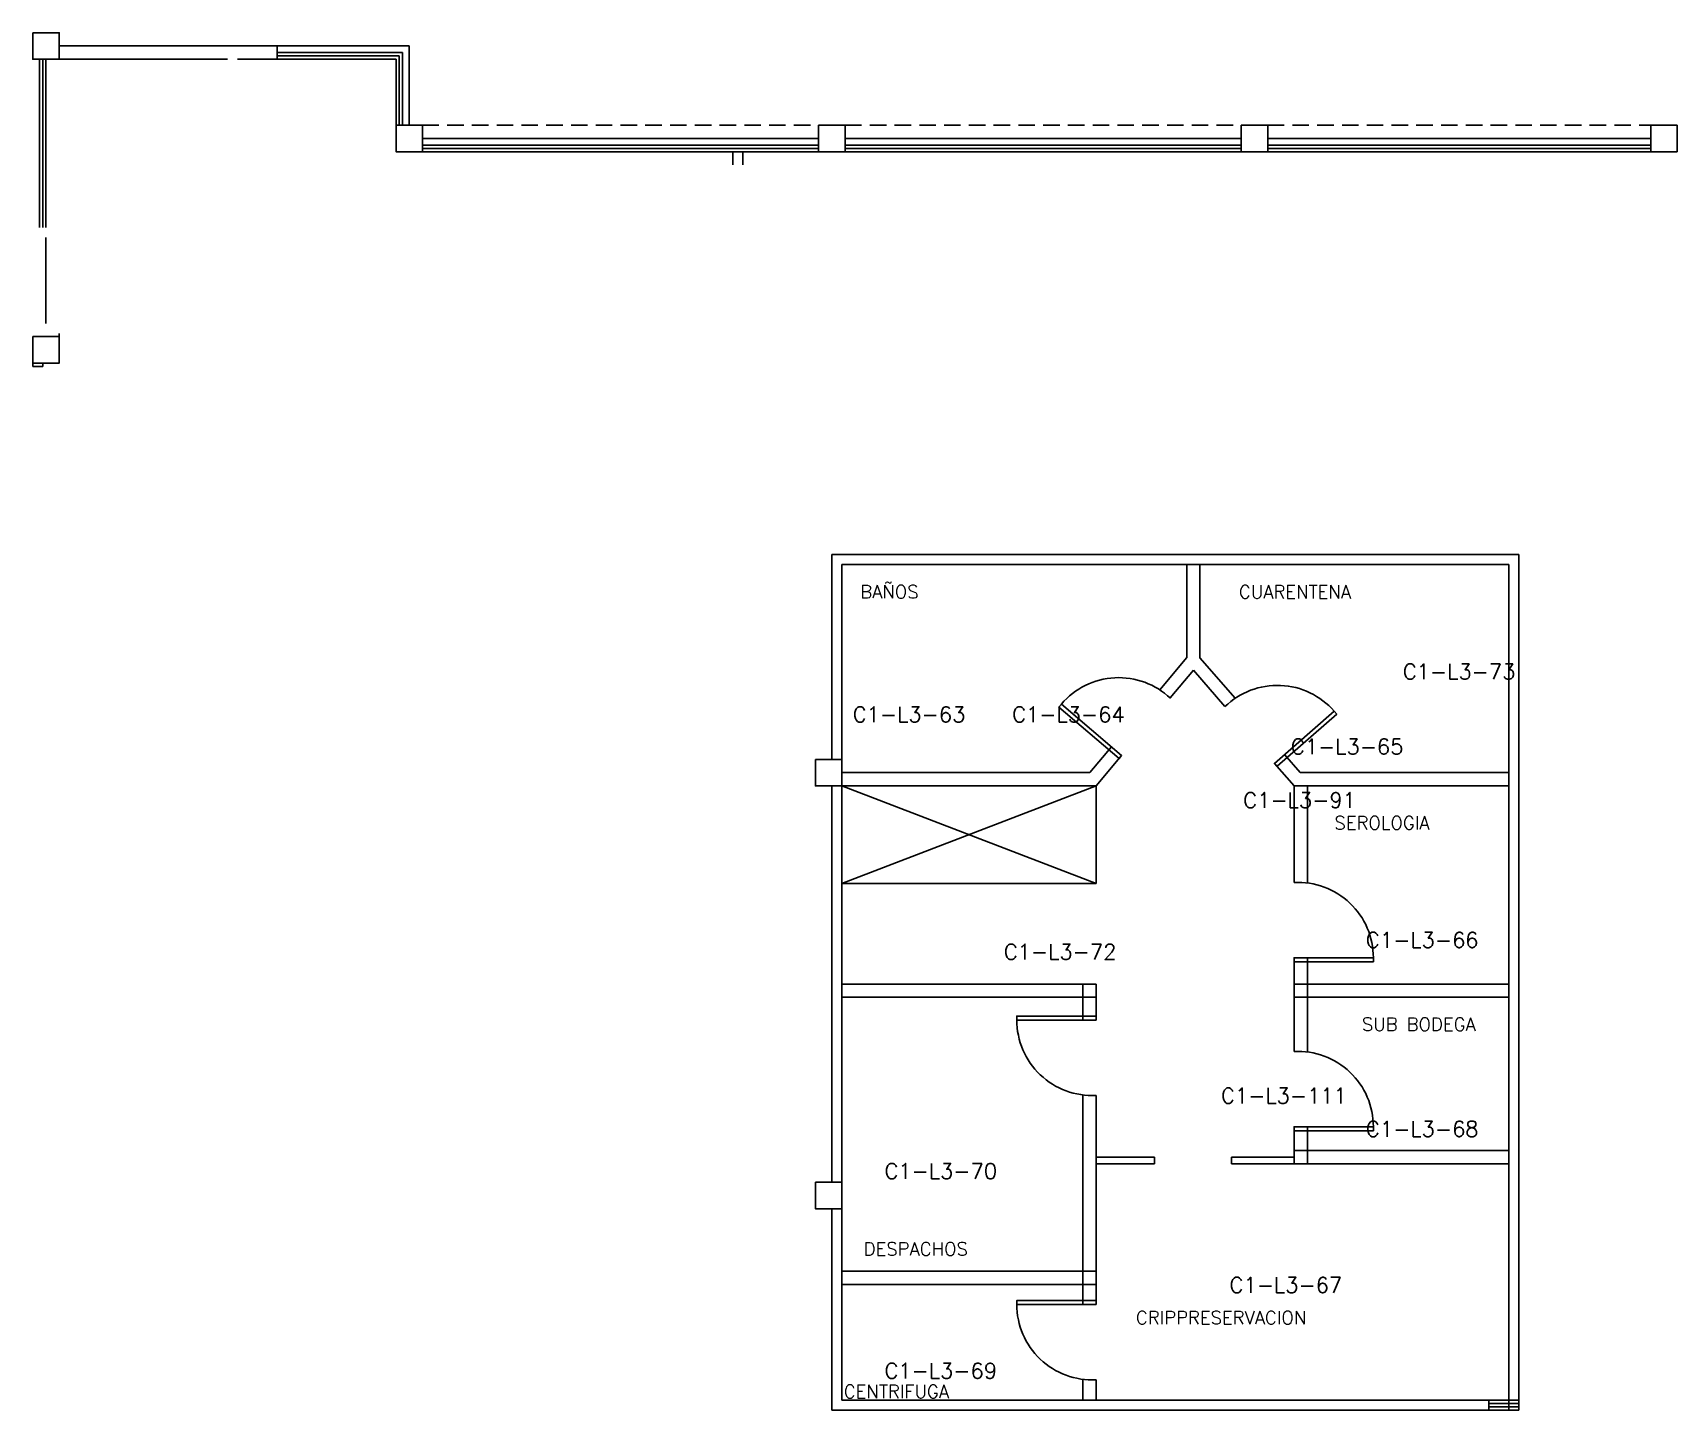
# Model space of a CAD drawing. Header units: metres. Extents: x 51 to 18146, y -212 to 18074.
# Drawn here: x 3149.57 to 3174.4, y 2268.47 to 2289.32 of the extents above; entities that cross this region are included whole.
import ezdxf

# ---------------------------------------------------------------- set-up
doc = ezdxf.new("R2010")
doc.units = ezdxf.units.M
doc.linetypes.add('HIDDEN', pattern=[0.375, 0.25, -0.125])
doc.layers.get('0').update_dxf_attribs({"color": 250})
for name, color, linetype in [('AY', 1, 'Continuous'), ('COL', 2, 'Continuous'), ('NO', 250, 'Continuous'), ('PA', 7, 'Continuous'), ('PU', 1, 'Continuous'), ('VE', 5, 'Continuous')]:
    doc.layers.add(name, color=color, linetype=linetype)
doc.layers.get('0').freeze()
doc.styles.add('ROMANS', font='romans', dxfattribs={"height": 0.13})

# ---------------------------------------------------------------- blocks, each defined once
blk = doc.blocks.new('-COL40-')
at = {"color": 0}
blk.add_lwpolyline([(-0.2, 0.2), (-0.2, -0.2), (0.2, -0.2), (0.2, 0.2)], close=True, dxfattribs=at)
blk = doc.blocks.new('P-IZ')
at = {"color": 0}
blk.add_lwpolyline([(0.05, 1), (0.05, 0), (0, 0), (0, 1), (0.05, 1, -0.429311), (1, 0, -3.280951)], format="xyb", dxfattribs=at)
blk = doc.blocks.new('PISO 1')
at = {"layer": 'AY', "color": 15, "linetype": 'HIDDEN'}
for p, q in [((144.244, 380.51), (150.244, 380.51)), ((144.244, 380.51), (150.244, 380.51)), ((150.644, 380.51), (156.644, 380.51)), ((150.644, 380.51), (156.644, 380.51)), ((157.044, 380.51), (163.094, 380.51))]:
    blk.add_line(p, q, dxfattribs=at)
at = {"layer": 'NO'}
for p, q in [((155.818, 373.86), (155.818, 372.451)), ((156.018, 372.449), (156.018, 373.86)), ((155.818, 372.451), (155.408, 371.965)), ((156.552, 371.836), (156.018, 372.449)), ((155.918, 372.26), (155.566, 371.842)), ((156.397, 371.711), (155.918, 372.26)), ((154.679, 371.099), (154.351, 370.71)), ((154.831, 370.969), (154.444, 370.51)), ((157.535, 370.71), (157.297, 370.983)), ((154.351, 370.71), (150.594, 370.71)), ((157.444, 370.51), (157.146, 370.851)), ((160.694, 370.71), (157.535, 370.71)), ((150.594, 370.51), (154.444, 370.51)), ((154.444, 370.51), (150.594, 369.032)), ((150.594, 370.51), (154.444, 369.032)), ((154.444, 369.032), (154.444, 370.51)), ((157.444, 370.51), (160.694, 370.51)), ((157.444, 370.51), (157.444, 369.048)), ((157.644, 370.51), (157.644, 369.041)), ((154.444, 369.032), (150.594, 369.032)), ((157.444, 367.908), (157.444, 366.49)), ((157.644, 367.908), (157.644, 366.482)), ((154.444, 367.51), (150.594, 367.51)), ((154.244, 367.51), (154.244, 366.965)), ((154.444, 367.31), (154.444, 367.51)), ((154.444, 367.51), (154.444, 366.965)), ((160.694, 367.51), (157.444, 367.51)), ((150.594, 367.31), (154.444, 367.31)), ((157.444, 367.31), (160.694, 367.31)), ((154.244, 365.832), (154.244, 362.66)), ((154.444, 365.825), (154.444, 362.66)), ((157.444, 365.35), (157.444, 364.79)), ((157.644, 365.35), (157.644, 364.79)), ((160.694, 364.99), (157.444, 364.99)), ((154.444, 364.89), (155.328, 364.89)), ((155.328, 364.79), (154.444, 364.79)), ((156.496, 364.89), (157.444, 364.89)), ((156.496, 364.79), (156.496, 364.89)), ((157.444, 364.79), (156.496, 364.79)), ((156.496, 364.79), (156.496, 364.79)), ((157.444, 364.79), (160.694, 364.79)), ((154.444, 363.162), (150.594, 363.162)), ((150.594, 362.962), (154.444, 362.962)), ((154.244, 361.527), (154.244, 361.21)), ((154.444, 361.52), (154.444, 361.21))]:
    blk.add_line(p, q, dxfattribs=at)
blk.add_lwpolyline([(155.328, 364.79), (155.328, 364.89)], dxfattribs=at)
at = {"layer": 'PA', "color": 15}
for p, q in [((144.044, 381.71), (138.744, 381.71)), ((142.044, 381.71), (138.744, 381.71)), ((142.044, 381.51), (142.044, 381.71)), ((141.294, 381.51), (138.744, 381.51)), ((142.044, 381.51), (141.444, 381.51)), ((146.394, 380.11), (146.544, 380.11)), ((146.394, 380.11), (146.544, 380.11)), ((148.944, 380.11), (148.944, 379.91)), ((148.944, 380.11), (149.094, 380.11)), ((149.094, 379.91), (149.094, 380.11)), ((160.744, 380.11), (160.894, 380.11)), ((138.544, 377.51), (138.544, 378.81)), ((138.744, 377.31), (138.744, 377.36)), ((138.344, 376.91), (138.344, 376.86)), ((138.344, 376.86), (138.494, 376.86)), ((138.494, 376.86), (138.494, 376.91)), ((156.844, 374.01), (150.444, 374.01)), ((150.444, 374.01), (150.444, 372.26)), ((156.844, 374.01), (160.844, 374.01)), ((160.844, 374.01), (160.844, 366.721)), ((150.444, 373.86), (150.444, 372.46)), ((150.594, 373.86), (150.594, 370.91)), ((155.444, 373.86), (150.594, 373.86)), ((150.594, 373.86), (150.594, 370.91)), ((155.444, 373.86), (150.594, 373.86)), ((160.694, 373.86), (155.444, 373.86)), ((160.694, 370.66), (160.694, 373.86)), ((150.444, 372.31), (150.444, 370.91)), ((150.444, 372.26), (150.444, 370.91)), ((160.694, 365.622), (160.694, 370.66)), ((150.444, 370.51), (150.444, 365.06)), ((150.444, 370.51), (150.444, 364.51)), ((150.594, 370.51), (150.594, 364.51)), ((150.594, 370.11), (150.594, 364.51)), ((160.844, 366.721), (160.844, 361.06)), ((160.694, 365.51), (160.694, 365.622)), ((160.694, 365.51), (160.694, 361.06)), ((150.444, 364.91), (150.444, 364.51)), ((150.444, 364.11), (150.444, 361.06)), ((150.594, 364.11), (150.594, 361.21)), ((150.594, 364.11), (150.594, 361.21)), ((150.794, 361.21), (150.594, 361.21)), ((150.794, 361.21), (150.594, 361.21)), ((160.394, 361.06), (160.394, 361.21)), ((150.444, 361.06), (150.794, 361.06)), ((154.444, 361.06), (153.194, 361.06)), ((154.444, 361.06), (157.194, 361.06)), ((159.594, 361.06), (160.394, 361.06))]:
    blk.add_line(p, q, dxfattribs=at)
at = {"layer": 'VE', "color": 15}
for p, q in [((142.044, 381.71), (144.044, 381.71)), ((142.044, 381.61), (143.944, 381.61)), ((143.944, 380.51), (143.944, 381.61)), ((144.044, 380.51), (144.044, 381.71)), ((138.444, 378.96), (138.444, 381.51)), ((138.494, 378.96), (138.494, 381.51)), ((138.544, 378.96), (138.544, 381.51)), ((142.044, 381.56), (143.894, 381.56)), ((142.044, 381.51), (143.844, 381.51)), ((143.844, 380.51), (143.844, 381.51)), ((143.844, 380.51), (143.844, 381.51)), ((143.894, 380.51), (143.894, 381.56)), ((143.894, 380.51), (143.894, 381.51)), ((143.944, 380.51), (143.944, 381.51)), ((144.044, 380.51), (144.044, 381.51)), ((144.244, 380.31), (150.244, 380.31)), ((144.244, 380.31), (150.244, 380.31)), ((144.244, 380.21), (150.244, 380.21)), ((144.244, 380.21), (150.244, 380.21)), ((144.244, 380.16), (150.244, 380.16)), ((144.244, 380.16), (150.244, 380.16)), ((144.244, 380.11), (150.244, 380.11)), ((144.244, 380.11), (150.244, 380.11)), ((150.644, 380.31), (156.644, 380.31)), ((150.644, 380.31), (156.644, 380.31)), ((150.644, 380.21), (156.644, 380.21)), ((150.644, 380.21), (156.644, 380.21)), ((150.644, 380.16), (156.644, 380.16)), ((150.644, 380.16), (156.644, 380.16)), ((150.644, 380.11), (156.644, 380.11)), ((150.644, 380.11), (156.644, 380.11)), ((157.044, 380.31), (162.844, 380.31)), ((157.044, 380.21), (162.844, 380.21)), ((157.044, 380.16), (162.844, 380.16)), ((157.044, 380.11), (160.744, 380.11)), ((160.894, 380.11), (162.844, 380.11)), ((150.794, 361.21), (160.844, 361.21)), ((153.194, 361.06), (150.794, 361.06)), ((157.194, 361.06), (159.594, 361.06)), ((160.394, 361.16), (160.844, 361.16)), ((160.394, 361.11), (160.844, 361.11)), ((160.394, 361.06), (160.844, 361.06))]:
    blk.add_line(p, q, dxfattribs=at)
at = {"layer": 'COL', "color": 15}
for p in [(138.544, 381.71), (138.544, 381.71), (144.044, 380.31), (144.044, 380.31), (150.444, 380.31), (150.444, 380.31), (156.844, 380.31), (156.844, 380.31), (163.044, 380.31), (138.544, 377.11), (138.544, 377.11), (150.394, 370.71), (150.394, 370.71), (150.394, 364.31), (150.394, 364.31)]:
    blk.add_blockref('-COL40-', p, dxfattribs=at)
at = {"layer": 'PU', "color": 15, "yscale": 1.199999999999999, "zscale": 1.199999999999999}
for p, xscale, rotation in [((154.793, 370.923), 1.199999999999999, 49.50980982422357), ((157.186, 370.806), -1.199999999999999, 311.1522150155486), ((157.444, 367.848), -1.199999999999999, 270), ((154.444, 367.025), -1.199999999999999, 90), ((157.444, 365.29), -1.199999999999999, 270), ((154.444, 362.72), -1.199999999999999, 90)]:
    blk.add_blockref('P-IZ', p, dxfattribs=dict(at, xscale=xscale, rotation=rotation))
at = {"color": 1, "char_height": 0.234, "attachment_point": 1, "style": 'ROMANS'}
for s, insert in [('{\\C219;\\c6627684;C1-\\C4;L3-73}', (159.089, 372.357)), ('{\\C219;\\c6627684;C1-\\C4;L3-63}', (150.76, 371.708)), ('{\\C219;\\c6627684;C1-\\C4;L3-64}', (153.173, 371.708)), ('{\\C219;\\c6627684;C1-\\C4;L3-65}', (157.395, 371.222)), ('{\\C219;\\c6627684;C1-\\C4;L3-91}', (156.674, 370.41)), ('{\\C219;\\c6627684;C1-\\C4;L3-66}', (158.532, 368.294)), ('{\\C219;\\c6627684;C1-\\C4;L3-72}', (153.047, 368.115)), ('{\\C219;\\c6627684;C1-\\C4;L3-111}', (156.337, 365.937)), ('{\\C219;\\c6627684;C1-\\C4;L3-68}', (158.532, 365.434)), ('{\\C219;\\c6627684;C1-\\C4;L3-70}', (151.24, 364.796)), ('{\\C219;\\c6627684;C1-\\C4;L3-67}', (156.467, 363.071)), ('{\\C219;\\c6627684;C1-\\C4;L3-69}', (151.24, 361.773))]:
    blk.add_mtext_dynamic_manual_height_columns(s, width=0.00218, gutter_width=0.00117, heights=[0], dxfattribs=dict(at, insert=insert))
at = {"layer": 'NO', "color": 15, "style": 'ROMANS'}
for s, p in [('BAÑOS', (150.874, 373.349)), ('CUARENTENA', (156.608, 373.346)), ('SEROLOGIA', (158.054, 369.849)), ('SUB BODEGA', (158.471, 366.801)), ('DESPACHOS', (150.926, 363.4)), ('CRIPPRESERVACION', (155.048, 362.36)), ('CENTRIFUGA', (150.624, 361.241))]:
    blk.add_text(s, height=0.2, dxfattribs=at).set_placement(p)

msp = doc.modelspace()

# ---------------------------------------------------------------- block references
at = {"layer": 'NO'}
msp.add_blockref('PISO 1', (3011.227, 1907.413), dxfattribs=at)

doc.saveas('drawing.dxf')
